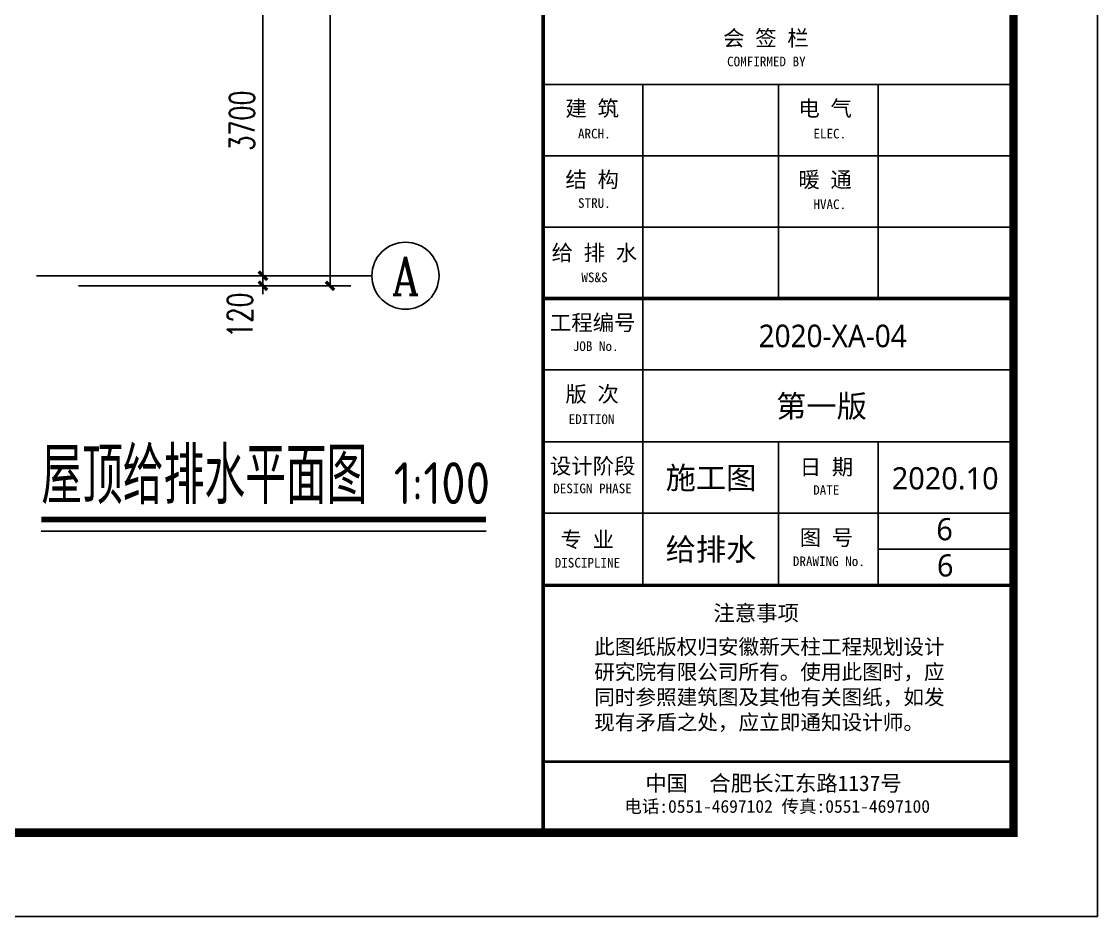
# Model space of a CAD drawing. Extents: x 343352 to 417652, y 770641 to 1036530.
# Drawn here: x 389922 to 402752, y 994530 to 1005205 of the extents above; entities that cross this region are included whole.
import ezdxf
from ezdxf.enums import TextEntityAlignment as Align

# ---------------------------------------------------------------- set-up
doc = ezdxf.new("R2010")
doc.units = 0
doc.header["$LTSCALE"] = 1000
doc.header["$MEASUREMENT"] = 0
for name, color, linetype in [('46', 7, 'Continuous'), ('AXIS', 3, 'Continuous'), ('AXIS_TEXT', 7, 'Continuous'), ('DIM_SYMB', 3, 'Continuous'), ('PUB_TEXT', 7, 'Continuous'), ('PUB_TITLE', 4, 'Continuous')]:
    doc.layers.add(name, color=color, linetype=linetype)
doc.styles.add('-黑体', font='msyh.ttf', dxfattribs={"width": 0.8})
doc.styles.add('_TCH_AXIS', font='COMPLEX', dxfattribs={"bigfont": 'GBCBIG'})
doc.styles.add('_TCH_DIM_T3', font='SIMPLEX', dxfattribs={"width": 0.705882, "bigfont": 'GBCBIG'})
doc.styles.add('COMPLEX', font='COMPLEX')
doc.styles.get("Standard").update_dxf_attribs({"font": 'gbenor.shx', "bigfont": 'gbcbig.shx'})
doc.styles.add('TQ', font='')
doc.styles.get('TQ').set_extended_font_data('SimSun')
doc.dimstyles.new('_TCH_ARCH&&100', dxfattribs={"dimtxt": 297.5, "dimasz": 100, "dimexe": 250, "dimexo": 300, "dimgap": 100, "dimtad": 1, "dimdec": 0, "dimzin": 0, "dimdsep": 46, "dimtxsty": '_TCH_DIM_T3', "dimblk": 'ARCHTICK', "dimcen": 0.09, "dimclrt": 7, "dimazin": 2, "dimtfac": 1, "dimtdec": 0, "dimtix": 1, "dimtmove": 2, "dimatfit": 3, "dimfxl": 0, "dimtolj": 1, "dimtzin": 0, "dimarcsym": 0})

# ---------------------------------------------------------------- blocks, each defined once
blk = doc.blocks.new('ly')
at = {"layer": 'PUB_TEXT', "insert": (-5884, 1715), "char_height": 212, "width": 5144.75, "attachment_point": 1, "style": 'TQ'}
blk.add_mtext('此图纸版权归安徽新天柱工程规划设计研究院有限公司所有。使用此图时，应同时参照建筑图及其他有关图纸，如发现有矛盾之处，应立即通知设计师。', dxfattribs=at)
blk = doc.blocks.new('_ArchTick')
at = {"color": 0, "linetype": 'ByBlock', "const_width": 0.4}
blk.add_lwpolyline([(-0.5, -0.5), (0.5, 0.5)], dxfattribs=at)
blk = doc.blocks.new('*D34')
at = {"layer": 'AXIS', "color": 0, "lineweight": -2}
for p, q in [((390601, 1002173), (393051, 1002173)), ((392801, 1002173), (392801, 1002273)), ((392801, 1002053), (392801, 1002173)), ((390601, 1002053), (393051, 1002053)), ((392801, 1002053), (392801, 1001953))]:
    blk.add_line(p, q, dxfattribs=at)
at = {"layer": 'Defpoints', "color": 0}
for p in [(390301, 1002173), (392801, 1002173), (390301, 1002053)]:
    blk.add_point(p, dxfattribs=at)
at = {"layer": 'AXIS', "color": 0, "lineweight": -2, "xscale": 100, "yscale": 100, "zscale": 100}
for p, rotation in [((392801, 1002173), 270), ((392801, 1002053), 90)]:
    blk.add_blockref('_ArchTick', p, dxfattribs=dict(at, rotation=rotation))
at = {"layer": 'AXIS', "color": 7, "insert": (392526, 1001703), "char_height": 297.5, "attachment_point": 5, "rotation": 90, "style": '_TCH_DIM_T3'}
blk.add_mtext('\\A1;120', dxfattribs=at)
blk = doc.blocks.new('*D35')
at = {"layer": 'AXIS', "color": 0, "lineweight": -2}
for p, q in [((390601, 1005873), (393051, 1005873)), ((392801, 1002173), (392801, 1005873)), ((390601, 1002173), (393051, 1002173))]:
    blk.add_line(p, q, dxfattribs=at)
at = {"layer": 'Defpoints', "color": 0}
for p in [(390301, 1005873), (392801, 1005873), (390301, 1002173)]:
    blk.add_point(p, dxfattribs=at)
at = {"layer": 'AXIS', "color": 0, "lineweight": -2, "xscale": 100, "yscale": 100, "zscale": 100}
for p, rotation in [((392801, 1005873), 90), ((392801, 1002173), 270)]:
    blk.add_blockref('_ArchTick', p, dxfattribs=dict(at, rotation=rotation))
at = {"layer": 'AXIS', "color": 7, "insert": (392552, 1004023), "char_height": 297.5, "attachment_point": 5, "rotation": 90, "style": '_TCH_DIM_T3'}
blk.add_mtext('\\A1;3700', dxfattribs=at)
blk = doc.blocks.new('*D41')
at = {"layer": 'AXIS', "color": 0, "lineweight": -2}
for p, q in [((390601, 1029293), (393851, 1029293)), ((393601, 1002053), (393601, 1029293)), ((390601, 1002053), (393851, 1002053))]:
    blk.add_line(p, q, dxfattribs=at)
at = {"layer": 'Defpoints', "color": 0}
for p in [(390301, 1029293), (393601, 1029293), (390301, 1002053)]:
    blk.add_point(p, dxfattribs=at)
at = {"layer": 'AXIS', "color": 0, "lineweight": -2, "xscale": 100, "yscale": 100, "zscale": 100}
for p, rotation in [((393601, 1029293), 90), ((393601, 1002053), 270)]:
    blk.add_blockref('_ArchTick', p, dxfattribs=dict(at, rotation=rotation))
at = {"layer": 'AXIS', "color": 7, "insert": (393352, 1015673), "char_height": 297.5, "attachment_point": 5, "rotation": 90, "style": '_TCH_DIM_T3'}
blk.add_mtext('\\A1;27240', dxfattribs=at)
blk = doc.blocks.new('_AXISO')
blk.add_circle((0, 0), 0.5)
at = {"layer": 'AXIS_TEXT', "style": 'COMPLEX', "width": 1.041667}
blk.add_attdef('A', text='', height=0.56, dxfattribs=at).set_placement((-0.25, -0.28), (0.25, -0.28), align=Align.FIT)

msp = doc.modelspace()

# ---------------------------------------------------------------- linework, layer by layer
at = {"layer": 'AXIS'}
msp.add_line((390100.6, 1002173.3), (394100.6, 1002173.3), dxfattribs=at)
at = {"layer": 'DIM_SYMB', "const_width": 70}
msp.add_lwpolyline([(390158.5, 999264.7), (395461.8, 999264.7)], dxfattribs=at)
at = {"layer": 'DIM_SYMB'}
msp.add_lwpolyline([(390158.5, 999124.7), (395461.8, 999124.7)], dxfattribs=at)
at = {"layer": 'PUB_TEXT'}
for p, q in [((401752.5, 995530.2), (401752.5, 996017.7)), ((401754.9, 995530), (400974.6, 995530))]:
    msp.add_line(p, q, dxfattribs=at)
at = {"layer": 'PUB_TITLE'}
for p, q in [((396142.5, 1004452.2), (401752.5, 1004452.2)), ((397332.1, 1001902.2), (397332.1, 1004452.2)), ((398947.1, 1001902.2), (398947.1, 1004452.2)), ((400137.1, 1001902.2), (400137.1, 1004452.2)), ((396142.5, 1003602.2), (401752.5, 1003602.2)), ((396142.5, 1002752.2), (401752.5, 1002752.2)), ((397332.7, 998480.1), (397332.7, 1001902.2)), ((396142.5, 1001052.2), (401752.5, 1001052.2)), ((396142.5, 1000191.1), (401752.5, 1000191.1)), ((398947.1, 998480.1), (398947.1, 1000191.1)), ((400137.1, 998480.1), (400137.1, 1000191.1)), ((396142.5, 999341.1), (401769.7, 999341.1)), ((401752.5, 998910.6), (400137.1, 998910.6))]:
    msp.add_line(p, q, dxfattribs=at)
at = {"layer": 'PUB_TITLE', "lineweight": 40}
for p, q in [((396142.5, 1001902.2), (401752.5, 1001902.2)), ((396142.5, 996380.2), (401752.5, 996380.2))]:
    msp.add_line(p, q, dxfattribs=at)
at = {"layer": 'PUB_TITLE'}
msp.add_lwpolyline([(343352.5, 994530.2), (402752.5, 994530.2), (402752.5, 1036530.2), (343352.5, 1036530.2)], close=True, dxfattribs=at)
at = {"layer": 'PUB_TITLE', "const_width": 100}
msp.add_lwpolyline([(345852.5, 995530.2), (401752.5, 995530.2), (401752.5, 1035530.2), (345852.5, 1035530.2)], close=True, dxfattribs=at)
at = {"layer": 'PUB_TITLE', "lineweight": 40, "const_width": 42.5}
for points in [[(396142.5, 1035530.2), (396142.5, 995530.2)], [(396142.5, 998480.1), (401724.9, 998480.1)]]:
    msp.add_lwpolyline(points, dxfattribs=at)
at = {"layer": 'PUB_TITLE', "const_width": 42.5}
msp.add_lwpolyline([(396142.5, 1001902.2), (401752.5, 1001902.2)], dxfattribs=at)

# ---------------------------------------------------------------- block references
at = {"layer": 'AXIS'}
ref = msp.add_blockref('_AXISO', (394500.6, 1002173.3), dxfattribs=dict(at, xscale=800, yscale=800, zscale=800))
ref.add_attrib('A', 'A', dxfattribs={"layer": 'AXIS_TEXT', "height": 452.9, "style": '_TCH_AXIS', "width": 0.848485}).set_placement((394335.9, 1001946.9), (394665.3, 1001946.9), align=Align.FIT)
at = {"layer": 'PUB_TEXT', "xscale": 0.849999999627471, "yscale": 0.8500000000931323, "zscale": 0.85}
msp.add_blockref('ly', (401752.5, 996380.2), dxfattribs=at)

# ---------------------------------------------------------------- texts
at = {"layer": '46', "linetype": 'Continuous', "style": '-黑体', "width": 0.95}
msp.add_text('2020-XA-04', height=269.2, dxfattribs=at).set_placement((398712.1, 1001320.1, 353913.7))
at = {"layer": '46', "linetype": 'Continuous', "style": '-黑体'}
for s, height, p in [('第一版', 264.33, (398921.4, 1000484.6)), ('施工图', 264.33, (397603.1, 999630.1)), ('2020.10', 264.33, (400299.7, 999624.1)), ('6', 264.3, (400830.7, 999017.4)), ('给排水', 264.33, (397603.1, 998777.5)), ('6', 264.3, (400838.7, 998585))]:
    msp.add_text(s, height=height, dxfattribs=at).set_placement(p)
at = {"layer": 'DIM_SYMB', "color": 7}
for s, height, p in [('屋顶给排水平面图', 675.18, (390158.5, 999449.3)), ('1:100', 500, (394361.5, 999449.3))]:
    msp.add_text(s, height=height, dxfattribs=at).set_placement(p)
at = {"layer": 'PUB_TEXT', "style": 'TQ'}
for s, height, p in [(' 工程编号', 187, (396095.8, 1001519.7)), ('      JOB No.', 114.75, (396027.3, 1001275)), ('  版 次', 187, (396153.8, 1000667.5)), ('     EDITION', 114.75, (396056.9, 1000403.6)), (' 设计阶段', 187, (396095.8, 999809.7)), ('日 期', 187, (399202.1, 999799.1)), ('     DESIGN PHASE', 114.75, (395872.2, 999578.9)), ('         DATE', 114.75, (398659.4, 999559.9)), ('  专 业', 187, (396095.8, 998933)), ('图 号', 187, (399202.1, 998957.2)), ('     DRAWING No.', 114.75, (398729.4, 998709.7)), ('     DISCIPLINE', 114.75, (395889.9, 998692.4)), ('注意事项', 187, (398172.1, 998056.3)), ('  中国  合肥长江东路1137号', 187, (397105.2, 996025.8)), ('电话:0551-4697102 传真:0551-4697100', 153, (397110.5, 995767.1))]:
    msp.add_text(s, height=height, dxfattribs=at).set_placement(p)
at = {"layer": 'PUB_TEXT', "attachment_point": 1, "style": 'TQ'}
for s, insert, char_height, width in [('会 签 栏', (398288.9, 1005100.8), 187, 2223.6), ('COMFIRMED BY', (398335.7, 1004785.5), 114.75, 2399.55), ('建 筑', (396408, 1004262.8), 187, 2006), ('电 气', (399185.5, 1004262.8), 187, 2006), ('   ARCH.', (396323.7, 1003925.2), 114.75, 2399.55), ('   ELEC.', (399131, 1003925.2), 114.75, 2399.55), ('结 构', (396408, 1003412.8), 187, 2006), ('暖 通', (399185.5, 1003412.8), 187, 2006), ('   STRU.', (396323.7, 1003097.5), 114.75, 2399.55), ('   HVAC.', (399131, 1003082.6), 114.75, 2399.55), ('给 排 水', (396243, 1002541.3), 187, 2223.6), ('   WS&S', (396364.3, 1002211.2), 114.75, 2441.2)]:
    msp.add_mtext(s, dxfattribs=dict(at, insert=insert, char_height=char_height, width=width))

# ---------------------------------------------------------------- dimensions: what is measured, and where the dimension line sits
at = {"layer": 'AXIS'}
for p1, p2, distance, picture, middle in [((390300.6, 1002053.3), (390300.6, 1029293.3), -3300, '*D41', (393351.8, 1015673.3)), ((390300.6, 1002173.3), (390300.6, 1005873.3), -2500, '*D35', (392551.8, 1004023.3))]:
    dim = msp.add_aligned_dim(p1=p1, p2=p2, distance=distance, dimstyle='_TCH_ARCH&&100', dxfattribs=at)
    dim.commit()
    dim.dimension.update_dxf_attribs({"geometry": picture, "text_midpoint": middle})
dim = msp.add_linear_dim(base=(392800.6, 1002173.3), p1=(390300.6, 1002053.3), p2=(390300.6, 1002173.3), angle=90, dimstyle='_TCH_ARCH&&100', dxfattribs=at)
dim.commit()
dim.dimension.update_dxf_attribs({"geometry": '*D34', "text_midpoint": (392525.6, 1001703.3), "dimtype": 129})

doc.saveas('drawing.dxf')
